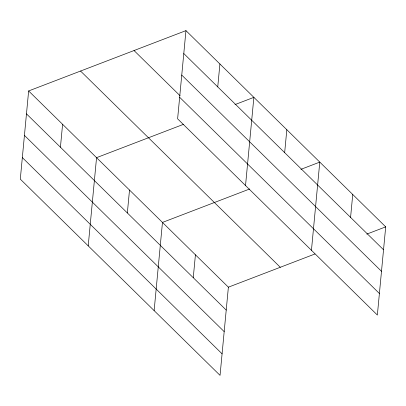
<?xml version="1.0" encoding="UTF-8"?>
<svg xmlns="http://www.w3.org/2000/svg" width="406" height="406" viewBox="0 0 406 406"><rect width="100%" height="100%" fill="white"/><g stroke="black" fill="none" stroke-linecap="round" stroke-linejoin="round"><path stroke-width="0.61" d="M28.638 90.949L20.3 179.137L220.047 375.367L228.385 287.179L28.638 90.949L185.953 30.633L385.7 226.863L377.362 315.051L177.615 118.821L185.953 30.633M60.428 147.216L62.595 124.307M88.214 245.853L96.552 157.665L183.73 124.241M127.342 212.952L129.509 190.044M154.133 310.61L162.466 222.422L249.649 188.998M193.261 277.709L195.428 254.801M217.743 86.899L219.91 63.991M245.528 185.537L253.867 97.354L234.988 104.591M284.662 152.636L286.824 129.727M311.448 250.294L319.781 162.106L300.907 169.348M350.576 217.393L352.743 194.484M228.385 287.179L314.975 253.978M366.821 234.1L385.7 226.863M183.786 53.541L383.533 249.771M181.751 75.085L381.498 271.315M134.036 50.537L180.061 95.745M179.65 97.278L379.402 293.508M80.55 71.045L280.297 267.275M26.471 113.853L226.218 310.088M24.436 135.396L224.183 331.626M22.335 157.594L222.087 353.824"/></g></svg>
